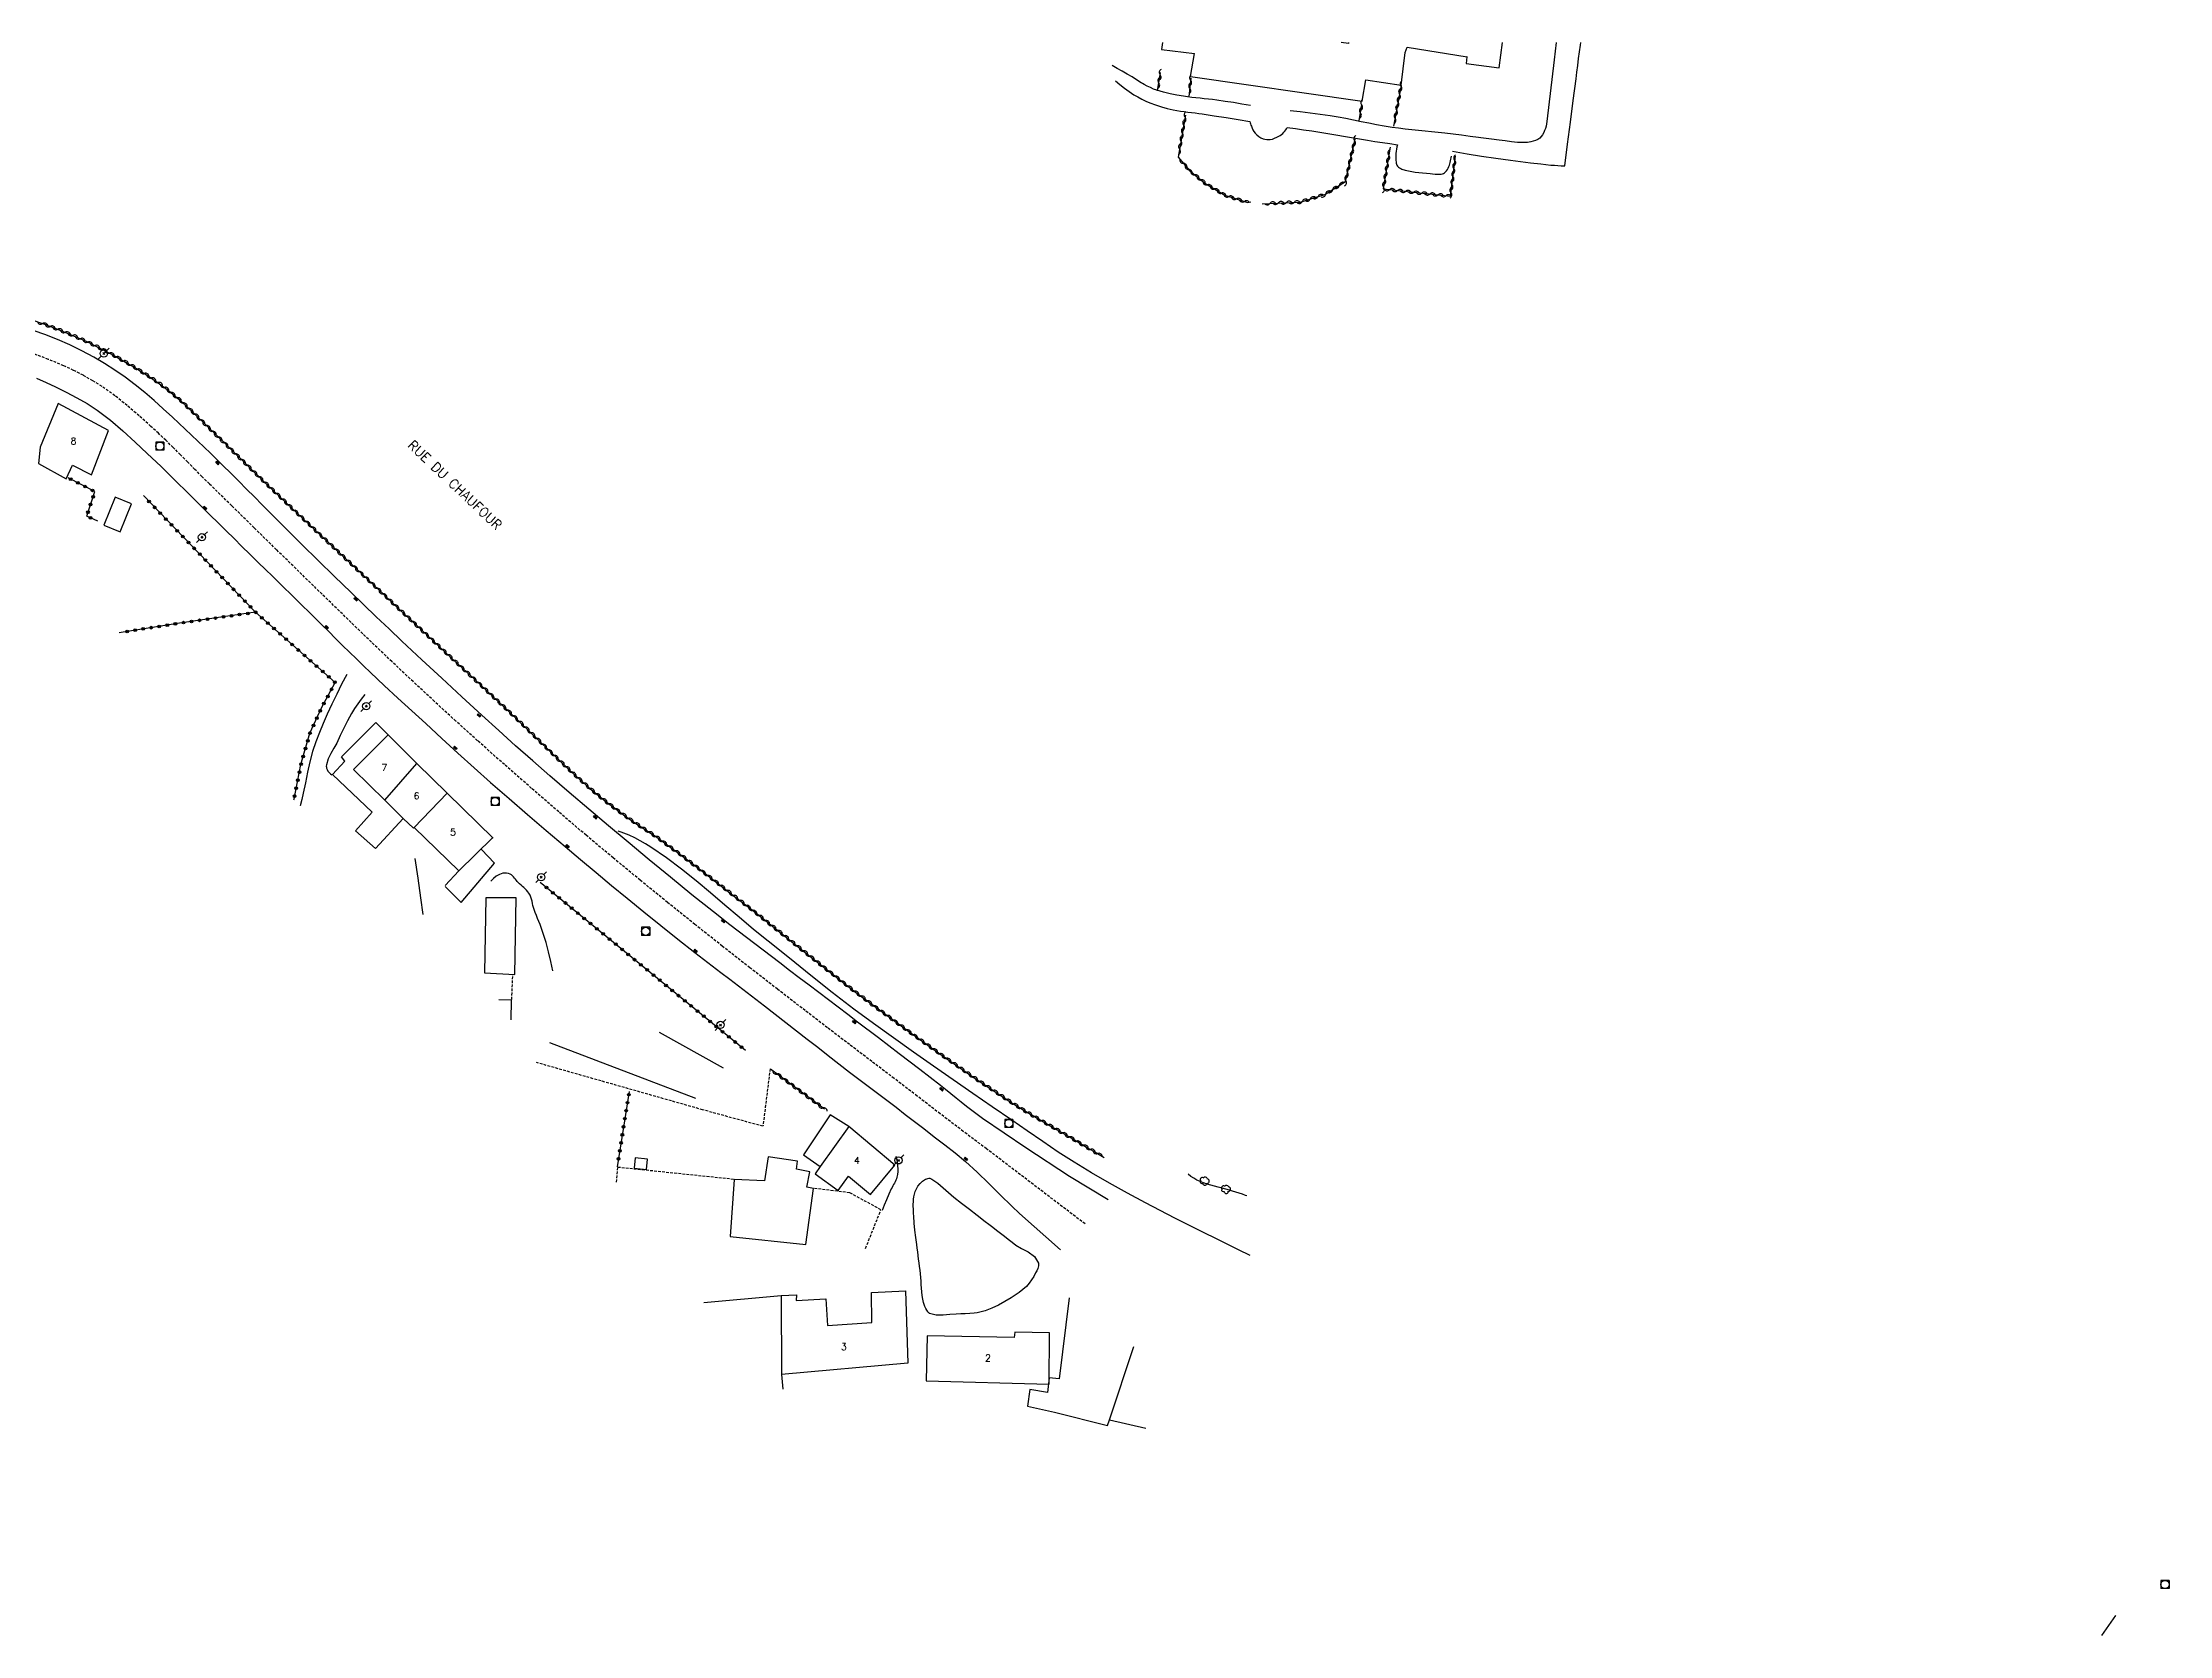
# Model space of a CAD drawing. Header units: millimetres. Extents: x 173000 to 174000, y 130000 to 131001.
# Drawn here: x 173579.5 to 173972.1, y 130705.9 to 131000 of the extents above; entities that cross this region are included whole.
import ezdxf
from ezdxf.enums import TextEntityAlignment as Align

# ---------------------------------------------------------------- set-up
doc = ezdxf.new("R2010")
doc.units = ezdxf.units.MM
doc.linetypes.add('DASHED', pattern=[0.75, 0.5, -0.25])
doc.layers.get('0').update_dxf_attribs({"linetype": 'CONTINUOUS'})
for name, color, linetype in [('W0001', 6, 'DASHED'), ('W0008', 7, 'CONTINUOUS'), ('W0014', 7, 'CONTINUOUS'), ('W0017', 7, 'CONTINUOUS'), ('W0101', 7, 'CONTINUOUS'), ('W0104', 1, 'CONTINUOUS'), ('W0112', 1, 'DASHED'), ('W0300', 7, 'CONTINUOUS'), ('W0310', 3, 'CONTINUOUS'), ('W0323', 7, 'CONTINUOUS'), ('W0333', 7, 'CONTINUOUS'), ('W0401', 7, 'CONTINUOUS'), ('W0420', 7, 'CONTINUOUS'), ('W0473', 7, 'CONTINUOUS'), ('W0989', 7, 'CONTINUOUS'), ('W0991', 7, 'CONTINUOUS'), ('W1102', 7, 'CONTINUOUS')]:
    doc.layers.add(name, color=color, linetype=linetype)
doc.styles.get("Standard").update_dxf_attribs({"font": 'romans.shx', "width": 0.85})

# ---------------------------------------------------------------- blocks, each defined once
blk = doc.blocks.new('T401')
for p, q in [((-0.3, 0.3), (0, 0.3)), ((-0.3, -0.25), (-0.3, 0.3)), ((-0.3, 0.15), (0, 0.15)), ((-0.3, 0), (0, 0)), ((0, 0.3), (0, -0.25)), ((-0.3, -0.15), (0, -0.15)), ((-0.3, -0.25), (-0.3, -0.3)), ((-0.3, -0.3), (0, -0.3)), ((0, -0.3), (0, -0.25))]:
    blk.add_line(p, q)
blk = doc.blocks.new('T473')
for p, q in [((-0.166667, 0.166667), (0.166667, -0.166667)), ((-0.166667, -0.166667), (0.166667, 0.166667)), ((0.500001, 0.500001), (1.000002, 1.000002)), ((-1.000002, -1.000002), (-0.500001, -0.500001))]:
    blk.add_line(p, q)
blk.add_ellipse((0, 0), major_axis=(0.471405, 0.471405), ratio=1, start_param=5.4977871438, end_param=11.780972451)
blk = doc.blocks.new('T420')
for p, q in [((0.75, 0.75), (-0.75, 0.75)), ((-0.75, 0.75), (-0.75, -0.75)), ((0.75, 0.75), (0.75, -0.75)), ((0.75, -0.75), (-0.75, -0.75))]:
    blk.add_line(p, q)
blk.add_ellipse((0, 0), major_axis=(-0.53, 0.53), ratio=1, start_param=3.926991, end_param=10.210176)
blk = doc.blocks.new('T300')
for p, q in [((-0.8, 0.51), (-0.86, 0.34)), ((-0.86, 0.34), (-0.86, 0.17)), ((-0.86, 0.17), (-0.74, 0.06)), ((-0.69, 0.63), (-0.8, 0.51)), ((-0.8, -0.06), (-0.74, 0.06)), ((-0.74, 0.06), (-0.69, 0.11)), ((-0.57, 0.69), (-0.69, 0.63)), ((-0.46, 0.69), (-0.57, 0.69)), ((-0.29, 0.63), (-0.46, 0.69)), ((-0.29, 0.63), (-0.17, 0.74)), ((-0.23, 0.57), (-0.29, 0.63)), ((-0.17, 0.74), (-0.06, 0.8)), ((-0.06, 0.8), (0.06, 0.8)), ((0.06, 0.8), (0.23, 0.74)), ((0.23, 0.74), (0.34, 0.63)), ((0.34, 0.63), (0.4, 0.51)), ((0.46, 0.46), (0.34, 0.46)), ((0.4, 0.51), (0.4, 0.46)), ((0.57, 0.4), (0.46, 0.46)), ((0.57, 0.4), (0.69, 0.29)), ((0.69, 0.29), (0.74, 0.17)), ((0.74, 0.06), (0.69, -0.17)), ((0.74, 0.17), (0.74, 0.06)), ((-0.8, -0.17), (-0.8, -0.06)), ((-0.8, -0.23), (-0.8, -0.17)), ((-0.74, -0.34), (-0.8, -0.23)), ((-0.69, -0.4), (-0.74, -0.34)), ((-0.51, -0.46), (-0.69, -0.4)), ((-0.4, -0.46), (-0.51, -0.46)), ((-0.4, -0.46), (-0.34, -0.46)), ((-0.34, -0.46), (-0.34, -0.4)), ((-0.34, -0.51), (-0.34, -0.46)), ((-0.29, -0.63), (-0.34, -0.51)), ((-0.17, -0.74), (-0.29, -0.63)), ((-0.06, -0.8), (-0.17, -0.74)), ((0.06, -0.8), (-0.06, -0.8)), ((0.17, -0.74), (0.06, -0.8)), ((0.23, -0.69), (0.17, -0.74)), ((0.29, -0.46), (0.23, -0.46)), ((0.29, -0.63), (0.23, -0.69)), ((0.46, -0.4), (0.29, -0.46)), ((0.34, -0.51), (0.29, -0.63)), ((0.34, -0.51), (0.34, -0.46)), ((0.57, -0.34), (0.46, -0.4)), ((0.63, -0.29), (0.57, -0.34)), ((0.69, -0.17), (0.63, -0.29))]:
    blk.add_line(p, q)
blk = doc.blocks.new('t323o')
at = {"color": 0, "linetype": 'Continuous'}
for radius in [0.25, 0.15]:
    blk.add_circle((0, 0), radius, dxfattribs=at)
blk = doc.blocks.new('t310o')
at = {"color": 0, "linetype": 'Continuous'}
for centre, start, end in [((-0.5, 0.38), 216.8699, 323.1304), ((0.5, -0.37), 36.8699, 143.1303)]:
    blk.add_arc(centre, 0.625, start, end, dxfattribs=at)

msp = doc.modelspace()

# ---------------------------------------------------------------- linework, layer by layer
at = {"layer": 'W0001'}
for points in [[(173753.75, 130795.75), (173749.46, 130798.97), (173745.2, 130802.22), (173740.95, 130805.49), (173736.69, 130808.75), (173732.58, 130811.88), (173728.47, 130815), (173724.37, 130818.12), (173720.28, 130821.27), (173715.17, 130825.22), (173710.06, 130829.18), (173704.98, 130833.17), (173699.92, 130837.19), (173694.86, 130841.25), (173689.83, 130845.35), (173684.82, 130849.48), (173679.84, 130853.64), (173674.78, 130857.96), (173669.75, 130862.31), (173664.75, 130866.7), (173659.79, 130871.13), (173659.77, 130871.11), (173655.79, 130874.72), (173651.83, 130878.36), (173647.9, 130882.02), (173643.99, 130885.7), (173639.67, 130889.82), (173635.38, 130893.98), (173631.1, 130898.15), (173626.83, 130902.32), (173622.69, 130906.36), (173618.56, 130910.41), (173614.43, 130914.47), (173610.3, 130918.52), (173608.96, 130919.85), (173607.62, 130921.2), (173606.29, 130922.54), (173604.96, 130923.89), (173603.62, 130925.23), (173602.26, 130926.56), (173600.89, 130927.86), (173599.49, 130929.14), (173597.32, 130931.07), (173595.12, 130932.97), (173592.85, 130934.8), (173590.48, 130936.5), (173588.78, 130937.57), (173587.03, 130938.56), (173585.23, 130939.48), (173583.41, 130940.32), (173580.58, 130941.51), (173577.71, 130942.6)], [(173771.94, 130781.89), (173753.75, 130795.75)]]:
    msp.add_lwpolyline(points, dxfattribs=at)
at = {"layer": 'W0008'}
msp.add_lwpolyline([(173776.19, 130786.37), (173776.19, 130786.37), (173776.19, 130786.37), (173776.19, 130786.37), (173776.19, 130786.37), (173776.19, 130786.37), (173769.09, 130790.66), (173760.98, 130795.91), (173753.01, 130801.35), (173752, 130802.07), (173751.02, 130802.82), (173750.04, 130803.58), (173749.08, 130804.35), (173748.12, 130805.13), (173747.16, 130805.91), (173746.2, 130806.68), (173745.23, 130807.45), (173741.42, 130810.39), (173737.61, 130813.32), (173733.79, 130816.24), (173729.96, 130819.16), (173728.17, 130820.53), (173726.38, 130821.89), (173724.58, 130823.25), (173722.79, 130824.62), (173720.99, 130825.98), (173719.19, 130827.34), (173717.4, 130828.7), (173715.61, 130830.07), (173712.53, 130832.41), (173709.45, 130834.75), (173706.38, 130837.11), (173703.33, 130839.5), (173699.36, 130842.67), (173695.41, 130845.88), (173691.48, 130849.11), (173687.57, 130852.36), (173683.94, 130855.4), (173680.32, 130858.45), (173676.73, 130861.52), (173673.14, 130864.62), (173669.98, 130867.39), (173666.83, 130870.17), (173663.7, 130872.98), (173660.58, 130875.8), (173656.87, 130879.2), (173653.18, 130882.62), (173649.5, 130886.05), (173645.83, 130889.5), (173643.46, 130891.74), (173641.1, 130893.99), (173638.75, 130896.25), (173636.4, 130898.51), (173633.39, 130901.45), (173630.38, 130904.39), (173627.39, 130907.34), (173624.4, 130910.3), (173622.95, 130911.75), (173621.5, 130913.2), (173620.05, 130914.66), (173618.61, 130916.11), (173617.16, 130917.57), (173615.72, 130919.02), (173614.26, 130920.47), (173612.8, 130921.9), (173610.49, 130924.16), (173608.17, 130926.4), (173605.83, 130928.63), (173603.46, 130930.82), (173601.78, 130932.36), (173600.1, 130933.9), (173598.38, 130935.39), (173596.6, 130936.82), (173594.75, 130938.19), (173592.86, 130939.5), (173590.93, 130940.75), (173588.94, 130941.91), (173586.75, 130943.08), (173584.51, 130944.16), (173582.24, 130945.15), (173579.93, 130946.07), (173577.93, 130946.77)], dxfattribs=at)
at = {"layer": 'W0014'}
for points in [[(173578.39, 130938.01), (173580.17, 130937.24), (173581.91, 130936.43), (173583.88, 130935.45), (173585.83, 130934.43), (173587.73, 130933.33), (173589.57, 130932.13), (173592.02, 130930.28), (173594.34, 130928.29), (173596.6, 130926.22), (173598.84, 130924.15), (173601.41, 130921.71), (173603.93, 130919.23), (173606.43, 130916.72), (173608.95, 130914.22), (173610.42, 130912.77), (173611.89, 130911.32), (173613.37, 130909.87), (173614.84, 130908.42), (173616.31, 130906.97), (173617.79, 130905.52), (173619.26, 130904.07), (173620.74, 130902.62), (173621.86, 130901.52), (173622.99, 130900.41), (173624.12, 130899.3), (173625.25, 130898.2), (173626.38, 130897.09), (173627.51, 130895.99), (173628.64, 130894.88), (173629.77, 130893.77), (173631.05, 130892.51), (173632.33, 130891.25), (173633.6, 130889.98), (173634.88, 130888.71), (173636.15, 130887.45), (173637.43, 130886.19), (173638.72, 130884.93), (173640.02, 130883.69), (173642.55, 130881.31), (173645.09, 130878.95), (173647.66, 130876.6), (173650.22, 130874.26), (173653.2, 130871.53), (173656.18, 130868.8), (173659.18, 130866.09), (173662.2, 130863.4), (173665.61, 130860.41), (173669.04, 130857.45), (173672.49, 130854.5), (173675.95, 130851.57), (173678.8, 130849.16), (173681.66, 130846.77), (173684.53, 130844.39), (173687.41, 130842.02), (173690.52, 130839.49), (173693.64, 130836.98), (173696.77, 130834.48), (173699.92, 130832), (173701.52, 130830.76), (173703.12, 130829.52), (173704.73, 130828.28), (173706.34, 130827.05), (173707.96, 130825.83), (173709.57, 130824.6), (173711.18, 130823.37), (173712.78, 130822.13), (173714.75, 130820.61), (173716.71, 130819.09), (173718.67, 130817.56), (173720.62, 130816.03), (173722.58, 130814.51), (173724.54, 130812.98), (173726.5, 130811.46), (173728.47, 130809.94), (173730.18, 130808.63), (173731.89, 130807.32), (173733.61, 130806.02), (173735.33, 130804.72), (173737.04, 130803.42), (173738.76, 130802.11), (173740.47, 130800.8), (173742.17, 130799.48), (173744.11, 130798), (173746.06, 130796.52), (173747.98, 130795.01), (173749.85, 130793.44), (173752.05, 130791.44), (173754.18, 130789.37), (173756.28, 130787.28), (173758.4, 130785.2), (173759.81, 130783.83), (173759.81, 130783.83), (173759.81, 130783.83), (173759.81, 130783.83), (173767.43, 130777.12), (173767.43, 130777.12), (173767.43, 130777.12)], [(173959.62, 130705.91), (173962.2, 130709.63), (173962.2, 130709.63), (173962.2, 130709.63)]]:
    msp.add_lwpolyline(points, dxfattribs=at)
at = {"layer": 'W0017'}
for points in [[(173858.9, 131000), (173858.55, 130996.79), (173857.15, 130985.4)], [(173860.49, 130977.23), (173861, 130981.25), (173861.52, 130985.27), (173862.04, 130989.29), (173862.56, 130993.31), (173862.73, 130994.55), (173862.89, 130995.79), (173863.05, 130997.03), (173863.22, 130998.28), (173863.38, 130999.52), (173863.44, 131000)], [(173802.45, 130988.37), (173800.9, 130988.64), (173799.35, 130988.9), (173797.8, 130989.14), (173796.24, 130989.37), (173795.47, 130989.47), (173794.71, 130989.55), (173793.94, 130989.63), (173793.17, 130989.71), (173792.4, 130989.79), (173791.63, 130989.87), (173790.87, 130989.97), (173790.1, 130990.09), (173788.87, 130990.31), (173787.63, 130990.55), (173786.41, 130990.83), (173785.2, 130991.19), (173784.59, 130991.42), (173784, 130991.68), (173783.41, 130991.96), (173782.84, 130992.26), (173782.56, 130992.42), (173782.28, 130992.59), (173782, 130992.76), (173781.72, 130992.94), (173781.45, 130993.12), (173781.18, 130993.3), (173780.9, 130993.47), (173780.62, 130993.64), (173779.71, 130994.18), (173778.8, 130994.71), (173777.88, 130995.23), (173776.96, 130995.74)], [(173777.54, 130992.92), (173778.35, 130992.23), (173779.19, 130991.58), (173780.06, 130990.96), (173780.95, 130990.37), (173781.66, 130989.95), (173782.39, 130989.55), (173783.13, 130989.18), (173783.89, 130988.86), (173784.95, 130988.47), (173786.03, 130988.14), (173787.11, 130987.85), (173788.21, 130987.6), (173788.88, 130987.46), (173789.55, 130987.35), (173790.22, 130987.25), (173790.89, 130987.17), (173791.56, 130987.09), (173792.24, 130987.01), (173792.91, 130986.92), (173793.58, 130986.82), (173795.78, 130986.48), (173797.97, 130986.13), (173800.17, 130985.77), (173802.36, 130985.4)], [(173857.15, 130985.42), (173857.11, 130984.99), (173857.04, 130984.57), (173856.92, 130984.15), (173856.77, 130983.74), (173856.6, 130983.36), (173856.4, 130982.99), (173856.16, 130982.65), (173855.86, 130982.34), (173855.5, 130982.09), (173855.09, 130981.9), (173854.67, 130981.76), (173854.25, 130981.64), (173853.92, 130981.58), (173853.58, 130981.54), (173853.24, 130981.53), (173852.9, 130981.53), (173851.77, 130981.57), (173850.64, 130981.69), (173849.51, 130981.83), (173848.39, 130981.97), (173847.91, 130982.03), (173847.43, 130982.09), (173846.95, 130982.15), (173846.47, 130982.22), (173845.99, 130982.29), (173845.5, 130982.35), (173845.02, 130982.42), (173844.54, 130982.48), (173843, 130982.68), (173841.45, 130982.88), (173839.9, 130983.07), (173838.35, 130983.25), (173837.14, 130983.39), (173835.91, 130983.51), (173834.69, 130983.63), (173833.47, 130983.75), (173832.25, 130983.88), (173831.03, 130984.01), (173829.81, 130984.16), (173828.6, 130984.33), (173827.17, 130984.55), (173825.74, 130984.81), (173824.32, 130985.09), (173822.9, 130985.38), (173821.48, 130985.67), (173820.06, 130985.95), (173818.63, 130986.21), (173817.2, 130986.45), (173815.35, 130986.73), (173813.5, 130986.98), (173811.64, 130987.21), (173809.78, 130987.41)], [(173802.36, 130985.4), (173802.41, 130985.18), (173802.48, 130984.96), (173802.55, 130984.75), (173802.64, 130984.54), (173802.78, 130984.21), (173802.93, 130983.88), (173803.12, 130983.57), (173803.34, 130983.28), (173803.66, 130982.95), (173804.02, 130982.66), (173804.41, 130982.42), (173804.83, 130982.23), (173805.14, 130982.14), (173805.46, 130982.09), (173805.78, 130982.08), (173806.09, 130982.11), (173806.51, 130982.19), (173806.92, 130982.33), (173807.31, 130982.5), (173807.68, 130982.69), (173807.94, 130982.85), (173808.19, 130983.03), (173808.42, 130983.23), (173808.64, 130983.44), (173808.82, 130983.64), (173808.98, 130983.86), (173809.13, 130984.09), (173809.27, 130984.33)], [(173809.27, 130984.33), (173810.77, 130984.13), (173812.27, 130983.91), (173813.77, 130983.69), (173815.27, 130983.46), (173816.37, 130983.29), (173817.47, 130983.1), (173818.57, 130982.91), (173819.67, 130982.72), (173820.77, 130982.53), (173821.87, 130982.34), (173822.97, 130982.15), (173824.07, 130981.97), (173825.45, 130981.75), (173826.83, 130981.54), (173828.22, 130981.33), (173829.6, 130981.13)], [(173829.6, 130981.13), (173829.5, 130980.74), (173829.42, 130980.34), (173829.36, 130979.94), (173829.32, 130979.54), (173829.29, 130979.13), (173829.28, 130978.73), (173829.29, 130978.31), (173829.34, 130977.91), (173829.38, 130977.71), (173829.44, 130977.52), (173829.51, 130977.33), (173829.62, 130977.16), (173829.8, 130976.99), (173830, 130976.85), (173830.22, 130976.74), (173830.44, 130976.65), (173831.03, 130976.44), (173831.63, 130976.3), (173832.24, 130976.19), (173832.85, 130976.09), (173833.54, 130975.99), (173834.24, 130975.92), (173834.95, 130975.86), (173835.65, 130975.81), (173836.1, 130975.76), (173836.56, 130975.7), (173837.03, 130975.67), (173837.49, 130975.69), (173837.69, 130975.72), (173837.89, 130975.76), (173838.08, 130975.82), (173838.26, 130975.92), (173838.49, 130976.11), (173838.68, 130976.34), (173838.84, 130976.58), (173838.99, 130976.83), (173839.1, 130977.09), (173839.19, 130977.35), (173839.27, 130977.62), (173839.34, 130977.88), (173839.4, 130978.17), (173839.46, 130978.45), (173839.51, 130978.74), (173839.55, 130979.03)], [(173839.78, 130979.94), (173842.45, 130979.48), (173845.12, 130979.04), (173847.79, 130978.64), (173850.47, 130978.26), (173852.33, 130978.01), (173854.19, 130977.79), (173856.05, 130977.58), (173857.92, 130977.39), (173858.56, 130977.34), (173859.2, 130977.29), (173859.84, 130977.24), (173860.49, 130977.21)], [(173635.68, 130883.34), (173634.71, 130881.54), (173633.79, 130879.71), (173632.9, 130877.87), (173632.06, 130876.01), (173631.32, 130874.31), (173630.6, 130872.61), (173629.94, 130870.88), (173629.35, 130869.12), (173628.83, 130867.21), (173628.41, 130865.27), (173628.03, 130863.33), (173627.62, 130861.4), (173627.35, 130860.24), (173627.07, 130859.08), (173627.07, 130859.07)], [(173638.99, 130879.63), (173638.33, 130878.79), (173637.7, 130877.92), (173637.11, 130877.03), (173636.54, 130876.13), (173635.79, 130874.79), (173635.1, 130873.42), (173634.45, 130872.04), (173633.79, 130870.66), (173633.27, 130869.71), (173632.69, 130868.75), (173632.19, 130867.73), (173631.89, 130866.65), (173631.88, 130866.43), (173631.89, 130866.22), (173631.93, 130866.01), (173632.01, 130865.81), (173632.18, 130865.51), (173632.39, 130865.24), (173632.64, 130865), (173632.92, 130864.8)], [(173736.99, 130794.4), (173737.12, 130793.96), (173737.22, 130793.51), (173737.3, 130793.06), (173737.34, 130792.6), (173737.36, 130792.08), (173737.35, 130791.56), (173737.31, 130791.03), (173737.2, 130790.52), (173737.11, 130790.23), (173737, 130789.95), (173736.87, 130789.68), (173736.73, 130789.42), (173736.59, 130789.16), (173736.44, 130788.9), (173736.3, 130788.64), (173736.17, 130788.37), (173735.73, 130787.38), (173735.3, 130786.37), (173734.88, 130785.37), (173734.47, 130784.36)], [(173801.78, 130787.09), (173801.58, 130787.15), (173800.98, 130787.36), (173800.38, 130787.56), (173799.78, 130787.75), (173799.18, 130787.95), (173798.57, 130788.14), (173797.9, 130788.34), (173797.22, 130788.51), (173796.53, 130788.68), (173795.85, 130788.85), (173795.16, 130789.03), (173794.49, 130789.23), (173793.82, 130789.46), (173793.16, 130789.73), (173792.58, 130790), (173792.02, 130790.32), (173791.48, 130790.67), (173790.96, 130791.06)]]:
    msp.add_lwpolyline(points, dxfattribs=at)
msp.add_lwpolyline([(173763.32, 130774.65), (173763.37, 130774.14), (173763.23, 130773.66), (173763.02, 130773.23), (173762.81, 130772.85), (173762.46, 130772.18), (173762.06, 130771.54), (173761.61, 130770.94), (173761.11, 130770.37), (173760.46, 130769.77), (173759.76, 130769.22), (173759.03, 130768.72), (173758.28, 130768.25), (173757.13, 130767.56), (173755.96, 130766.92), (173754.75, 130766.34), (173753.5, 130765.85), (173753, 130765.7), (173752.5, 130765.58), (173752, 130765.5), (173751.49, 130765.42), (173750.66, 130765.34), (173749.83, 130765.3), (173749, 130765.27), (173748.17, 130765.26), (173747, 130765.17), (173745.76, 130765.02), (173744.47, 130765.02), (173743.25, 130765.35), (173743.08, 130765.47), (173742.94, 130765.61), (173742.83, 130765.78), (173742.73, 130765.94), (173742.54, 130766.28), (173742.36, 130766.63), (173742.22, 130766.99), (173742.1, 130767.36), (173741.96, 130768.02), (173741.85, 130768.68), (173741.78, 130769.35), (173741.74, 130770.02), (173741.71, 130770.69), (173741.67, 130771.35), (173741.63, 130772.02), (173741.57, 130772.69), (173741.49, 130773.36), (173741.4, 130774.04), (173741.31, 130774.72), (173741.22, 130775.39), (173741.13, 130776.07), (173741.04, 130776.75), (173740.95, 130777.42), (173740.87, 130778.1), (173740.7, 130779.41), (173740.54, 130780.72), (173740.4, 130782.04), (173740.31, 130783.35), (173740.28, 130783.79), (173740.26, 130784.23), (173740.24, 130784.67), (173740.23, 130785.11), (173740.23, 130785.55), (173740.25, 130786), (173740.29, 130786.44), (173740.35, 130786.88), (173740.46, 130787.39), (173740.6, 130787.89), (173740.8, 130788.39), (173741.08, 130788.84), (173741.48, 130789.33), (173741.94, 130789.78), (173742.51, 130790.14), (173743.15, 130790.33), (173743.29, 130790.33), (173743.42, 130790.28), (173743.54, 130790.21), (173743.64, 130790.15), (173744.2, 130789.8), (173744.74, 130789.41), (173745.25, 130789), (173745.74, 130788.57), (173746.23, 130788.14), (173746.71, 130787.7), (173747.2, 130787.27), (173747.71, 130786.86), (173749.14, 130785.73), (173750.58, 130784.61), (173752.03, 130783.49), (173753.47, 130782.37), (173754.18, 130781.82), (173754.9, 130781.27), (173755.61, 130780.72), (173756.32, 130780.17), (173757.04, 130779.62), (173757.75, 130779.07), (173758.46, 130778.52), (173759.17, 130777.96), (173760.2, 130777.33), (173761.43, 130776.71), (173762.59, 130775.85)], close=True, dxfattribs=at)
at = {"layer": 'W0101'}
for points in [[(173786.26, 131000), (173786.06, 130998.73)], [(173786.06, 130998.73), (173792.16, 130997.97)], [(173820.59, 131000), (173820.57, 130999.83), (173819.23, 131000)], [(173831.05, 130998.17), (173831.37, 130999.17), (173842.44, 130997.38), (173842.42, 130997.35), (173842.28, 130996.12), (173848.39, 130995.32), (173848.99, 131000)], [(173791.39, 130993.71), (173792.16, 130997.97)], [(173830.28, 130992.15), (173831.05, 130998.17)], [(173791.39, 130993.71), (173823.06, 130989.18), (173823.74, 130993.1), (173823.76, 130993.1), (173830.28, 130992.15)], [(173582.36, 130933.37), (173579.07, 130925.29), (173578.74, 130922.26), (173583.87, 130919.48), (173585.02, 130921.95), (173588.52, 130920.18), (173591.65, 130928.35)], [(173591.65, 130928.35), (173582.36, 130933.37)], [(173642.65, 130860.11), (173636.87, 130865.76), (173643.31, 130872.18)], [(173643.31, 130872.16), (173648.59, 130866.92)], [(173654.16, 130861.4), (173648.59, 130866.92)], [(173662.66, 130853.11), (173654.16, 130861.4)], [(173646.09, 130856.75), (173642.65, 130860.11)], [(173648.11, 130855.09), (173647.96, 130854.93), (173646.09, 130856.75)], [(173648.11, 130855.09), (173656.35, 130847.06), (173662.53, 130853.15)], [(173728.31, 130799.9), (173723.05, 130792.5)], [(173736.83, 130792.76), (173728.31, 130799.9)], [(173723.05, 130792.5), (173722.1, 130791.13), (173726.35, 130788.05), (173728.26, 130790.71), (173732.32, 130787.32), (173736.83, 130792.76)], [(173715.86, 130768.69), (173718.67, 130768.81), (173718.62, 130767.76), (173724.06, 130768.04), (173724.38, 130763.16), (173732.58, 130763.72), (173732.51, 130769.23), (173738.79, 130769.51), (173739.21, 130756.18)], [(173715.86, 130768.69), (173715.89, 130754.08)], [(173776.42, 130745.75), (173780.94, 130759.26)], [(173739.21, 130756.18), (173715.89, 130754.08)], [(173776.42, 130745.75), (173776.42, 130745.75), (173783.13, 130744.2)]]:
    msp.add_lwpolyline(points, dxfattribs=at)
msp.add_lwpolyline([(173765.35, 130761.78), (173758.96, 130761.92), (173758.86, 130760.9), (173742.78, 130761.22), (173742.62, 130752.91), (173765.31, 130752.33)], close=True, dxfattribs=at)
at = {"layer": 'W0104'}
for points in [[(173592.89, 130916.07), (173590.81, 130910.91), (173593.84, 130909.69), (173595.91, 130914.85), (173592.89, 130916.07)], [(173666.68, 130827.94), (173666.93, 130842.09), (173661.33, 130842.09), (173661.05, 130828.22)], [(173688.69, 130792.2), (173690.98, 130791.94), (173691.19, 130793.83), (173688.9, 130794.09), (173688.69, 130792.2)], [(173706.43, 130779.57), (173720.39, 130778.12), (173721.82, 130788.44), (173720.56, 130788.7), (173721.14, 130791.48), (173718.67, 130792.01), (173718.85, 130793.46), (173713.44, 130794.3), (173712.74, 130789.87), (173707.18, 130790.1)]]:
    msp.add_lwpolyline(points, close=True, dxfattribs=at)
for points in [[(173646.09, 130856.75), (173640.95, 130851.19), (173637.29, 130854.49), (173640.34, 130857.89), (173640.37, 130857.92), (173632.99, 130864.87), (173635.28, 130867.3), (173634.67, 130868.1), (173641, 130874.44), (173643.31, 130872.18), (173643.31, 130872.16)], [(173653.84, 130844.17), (173656.8, 130841.23), (173662.9, 130848.49), (173660.51, 130851.03)], [(173656.35, 130847.06), (173656.34, 130847.06), (173653.83, 130844.37)], [(173665.98, 130819.57), (173666.09, 130823.2), (173663.75, 130823.29)], [(173728.31, 130799.9), (173724.9, 130802.03), (173719.95, 130794.65), (173723.05, 130792.5)], [(173701.55, 130767.41), (173715.86, 130768.69)], [(173769.03, 130768.22), (173769.03, 130768.22), (173767.13, 130753.31), (173765.33, 130753.47), (173765, 130750.76), (173761.74, 130751.3), (173761.34, 130748.22), (173766.31, 130747.17), (173776.09, 130744.69), (173776.42, 130745.75)], [(173715.89, 130754.08), (173716.12, 130751.39)]]:
    msp.add_lwpolyline(points, dxfattribs=at)
at = {"layer": 'W0112'}
for points in [[(173666.12, 130823.34), (173666.3, 130827.87)], [(173713.79, 130810.55), (173712.48, 130799.91), (173701.34, 130802.96), (173670.7, 130811.67)], [(173707.06, 130790.12), (173685.61, 130792.34), (173685.36, 130789.44)], [(173731.41, 130777.38), (173734.26, 130784.52), (173728.45, 130787.65), (173721.82, 130788.47)]]:
    msp.add_lwpolyline(points, dxfattribs=at)
at = {"layer": 'W0300'}
for points in [[(173648.21, 130849.35), (173648.77, 130845.71), (173649.28, 130842.07), (173649.67, 130838.99)], [(173673.7, 130828.62), (173673.33, 130830.36), (173672.91, 130832.1), (173672.45, 130833.82), (173671.93, 130835.53), (173671.74, 130836.09), (173671.54, 130836.64), (173671.33, 130837.19), (173671.11, 130837.74), (173670.88, 130838.29), (173670.66, 130838.84), (173670.45, 130839.39), (173670.25, 130839.94), (173670.13, 130840.31), (173670.03, 130840.69), (173669.94, 130841.07), (173669.85, 130841.45), (173669.75, 130841.83), (173669.63, 130842.21), (173669.48, 130842.58), (173669.29, 130842.93), (173669.09, 130843.22), (173668.86, 130843.5), (173668.61, 130843.75), (173668.35, 130843.99), (173668.09, 130844.21), (173667.82, 130844.44), (173667.56, 130844.67), (173667.31, 130844.91), (173667.13, 130845.11), (173666.96, 130845.32), (173666.8, 130845.54), (173666.64, 130845.75), (173666.46, 130845.96), (173666.27, 130846.16), (173666.05, 130846.33), (173665.81, 130846.48), (173665.49, 130846.6), (173665.16, 130846.66), (173664.82, 130846.67), (173664.48, 130846.62), (173663.85, 130846.41), (173663.25, 130846.1), (173662.72, 130845.69), (173662.27, 130845.19)], [(173700.08, 130805.02), (173673.12, 130815.31)], [(173705.2, 130810.64), (173693.38, 130817.25)]]:
    msp.add_lwpolyline(points, dxfattribs=at)
at = {"layer": 'W0310'}
for points in [[(173785.29, 130991.1), (173785.88, 130994.44)], [(173791.46, 130993.43), (173791.11, 130990.05)], [(173830.28, 130992.05), (173828.88, 130984.56)], [(173822.53, 130985.52), (173823.02, 130988.53)], [(173790.45, 130986.61), (173789.12, 130978.84)], [(173804.6, 130970.25), (173811.63, 130970.55), (173816.18, 130971.93), (173820.01, 130974.34), (173821.78, 130982.16)], [(173828.25, 130980.68), (173826.96, 130972.96), (173839.38, 130971.63), (173840.29, 130979.05)], [(173789.12, 130978.84), (173791.13, 130976.46), (173794.05, 130974.06), (173797.76, 130971.79), (173801.94, 130970.48), (173802.54, 130970.58)], [(173577.14, 130948.9), (173579.86, 130947.98), (173582.55, 130946.97), (173585.21, 130945.88), (173587.67, 130944.78), (173590.09, 130943.6), (173592.47, 130942.34), (173594.82, 130941.02), (173596.87, 130939.81), (173598.88, 130938.54), (173600.85, 130937.2), (173602.76, 130935.77), (173605.16, 130933.74), (173607.44, 130931.58), (173609.67, 130929.37), (173611.91, 130927.18), (173613.01, 130926.13), (173614.1, 130925.06), (173615.19, 130924), (173616.28, 130922.93), (173617.37, 130921.87), (173618.45, 130920.8), (173619.55, 130919.74), (173620.64, 130918.68), (173624.61, 130914.91), (173628.59, 130911.15), (173632.58, 130907.4), (173636.56, 130903.65), (173639.55, 130900.84), (173642.54, 130898.03), (173645.52, 130895.22), (173648.52, 130892.42), (173650.65, 130890.42), (173652.79, 130888.43), (173654.93, 130886.43), (173657.08, 130884.44), (173659.22, 130882.45), (173661.36, 130880.45), (173663.49, 130878.45), (173665.63, 130876.45), (173667.49, 130874.68), (173669.33, 130872.89), (173671.17, 130871.1), (173673.01, 130869.3), (173674.85, 130867.51), (173676.72, 130865.75), (173678.62, 130864.01), (173680.54, 130862.31), (173682.12, 130860.99), (173683.73, 130859.71), (173685.36, 130858.46), (173687.01, 130857.24), (173687.8, 130856.68), (173688.59, 130856.13), (173689.4, 130855.59), (173690.21, 130855.06), (173691.01, 130854.53), (173691.82, 130854), (173692.62, 130853.45), (173693.41, 130852.9), (173696.91, 130850.32), (173700.38, 130847.69), (173703.81, 130845.03), (173707.25, 130842.37), (173710.46, 130839.87), (173713.65, 130837.34), (173716.82, 130834.79), (173719.99, 130832.25), (173723.17, 130829.71), (173726.37, 130827.19), (173729.59, 130824.7), (173732.84, 130822.25), (173739.18, 130817.58), (173745.57, 130812.99), (173752.04, 130808.5), (173758.61, 130804.15), (173761.26, 130802.5), (173763.95, 130800.91), (173766.65, 130799.35), (173769.35, 130797.78), (173770.88, 130796.87), (173772.4, 130795.97), (173773.93, 130795.07), (173775.46, 130794.16)], [(173723.85, 130803.08), (173713.9, 130810.46)]]:
    msp.add_lwpolyline(points, dxfattribs=at)
at = {"layer": 'W0323'}
for points in [[(173589.71, 130911.66), (173587.66, 130912.57), (173589.13, 130917.1), (173584.22, 130919.62)], [(173618.82, 130894.82), (173598.11, 130916.35)], [(173625.9, 130860.16), (173625.92, 130860.32), (173627.2, 130866.74), (173628.86, 130872.51), (173631.08, 130877.27), (173633.53, 130881.82), (173618.82, 130894.82), (173604.79, 130892.79), (173593.64, 130891.04)], [(173709.23, 130813.94), (173671.37, 130844.94)], [(173687.8, 130806.37), (173685.56, 130792.44)]]:
    msp.add_lwpolyline(points, dxfattribs=at)
at = {"layer": 'W0333'}
msp.add_lwpolyline([(173802.39, 130776.05), (173800.29, 130777.09), (173798.17, 130778.14), (173796.06, 130779.19), (173793.95, 130780.25), (173791.22, 130781.61), (173788.49, 130782.98), (173785.77, 130784.36), (173783.07, 130785.78), (173779.74, 130787.59), (173776.43, 130789.43), (173773.15, 130791.31), (173769.91, 130793.27), (173766.99, 130795.15), (173764.12, 130797.1), (173761.27, 130799.08), (173758.42, 130801.05), (173754.8, 130803.52), (173751.19, 130806), (173747.59, 130808.48), (173743.99, 130810.99), (173740.29, 130813.6), (173736.59, 130816.22), (173732.91, 130818.87), (173729.26, 130821.57), (173725.26, 130824.64), (173721.3, 130827.77), (173717.36, 130830.93), (173713.41, 130834.08), (173710.73, 130836.27), (173708.07, 130838.5), (173705.44, 130840.75), (173702.81, 130843.01), (173700.14, 130845.23), (173697.43, 130847.4), (173694.65, 130849.49), (173691.8, 130851.47), (173690.82, 130852.08), (173689.82, 130852.64), (173688.8, 130853.16), (173687.76, 130853.64), (173687.27, 130853.86), (173686.78, 130854.05), (173686.28, 130854.23), (173685.77, 130854.39)], dxfattribs=at)
at = {"layer": 'W1102'}
for points in [[(173642.65, 130860.11), (173648.59, 130866.92)], [(173654.16, 130861.4), (173648.11, 130855.09)]]:
    msp.add_lwpolyline(points, dxfattribs=at)

# ---------------------------------------------------------------- block references
at = {"layer": 'W0300'}
for p in [(173794.07, 130789.77), (173798.01, 130788.26)]:
    msp.add_blockref('T300', p, dxfattribs=at)
at = {"layer": 'W0310'}
for p, rotation in [((173785.81, 130994.05), 80.08306602602313), ((173785.55, 130992.57), 80.08306602602313), ((173791.26, 130991.54), 264.093455217288), ((173791.41, 130993.03), 264.093455217288), ((173829.98, 130990.46), 259.4122720062624), ((173830.25, 130991.93), 259.4122720062624), ((173790.39, 130986.23), 260.2863423041293), ((173822.77, 130987), 80.75346483591848), ((173823.01, 130988.48), 80.75346483591848), ((173829.15, 130986.03), 259.4122720062624), ((173829.43, 130987.51), 259.4122720062624), ((173829.7, 130988.98), 259.4122720062624), ((173789.88, 130983.28), 260.2863423041293), ((173790.13, 130984.75), 260.2863423041293), ((173789.37, 130980.32), 260.2863423041293), ((173789.63, 130981.8), 260.2863423041293), ((173821.04, 130978.91), 77.21750573499887), ((173821.38, 130980.37), 77.21750573499887), ((173821.71, 130981.83), 77.21750573499887), ((173828, 130979.21), 260.5653394009945), ((173840.19, 130978.25), 83.0076644836429), ((173790.09, 130977.69), 310.1350765966655), ((173791.05, 130976.55), 310.1350765966655), ((173792.2, 130975.58), 320.5110732545313), ((173793.36, 130974.62), 320.5110732545313), ((173820.05, 130974.52), 77.21750573499887), ((173820.38, 130975.98), 77.21750573499887), ((173820.71, 130977.45), 77.21750573499887), ((173827.26, 130974.77), 260.5653394009945), ((173827.51, 130976.25), 260.5653394009945), ((173827.75, 130977.73), 260.5653394009945), ((173839.83, 130975.28), 83.0076644836429), ((173840.01, 130976.77), 83.0076644836429), ((173794.56, 130973.74), 328.6137711868423), ((173795.84, 130972.96), 328.6137711868423), ((173797.12, 130972.18), 328.6137711868423), ((173798.48, 130971.57), 342.6273429345512), ((173799.91, 130971.12), 342.6273429345512), ((173812.07, 130970.69), 16.83351535668004), ((173813.51, 130971.12), 16.83351535668004), ((173814.94, 130971.56), 16.83351535668004), ((173816.36, 130972.04), 32.13041632318007), ((173817.63, 130972.84), 32.13041632318007), ((173818.9, 130973.64), 32.13041632318007), ((173827.02, 130973.29), 260.5653394009945), ((173828.12, 130972.83), 353.884089846617), ((173829.61, 130972.67), 353.884089846617), ((173831.11, 130972.51), 353.884089846617), ((173832.6, 130972.35), 353.884089846617), ((173834.09, 130972.19), 353.884089846617), ((173835.58, 130972.03), 353.884089846617), ((173837.07, 130971.87), 353.884089846617), ((173838.56, 130971.71), 353.884089846617), ((173839.46, 130972.3), 83.0076644836429), ((173839.65, 130973.79), 83.0076644836429), ((173801.34, 130970.67), 342.6273429345512), ((173806.1, 130970.31), 2.472624438253455), ((173807.6, 130970.38), 2.472624438253455), ((173809.09, 130970.44), 2.472624438253455), ((173810.59, 130970.51), 2.472624438253455), ((173579.5, 130948.1), 341.2696215780635), ((173580.91, 130947.59), 339.4405919050653), ((173582.31, 130947.06), 339.4405919050653), ((173583.7, 130946.5), 337.6711191412678), ((173585.09, 130945.93), 337.6711191412678), ((173586.46, 130945.32), 335.8630946538621), ((173587.83, 130944.7), 334.031721474515), ((173589.18, 130944.04), 334.031721474515), ((173590.52, 130943.37), 332.2966359417604), ((173591.85, 130942.67), 332.2966359417604), ((173593.16, 130941.96), 330.6578666266579), ((173594.47, 130941.22), 330.6578666266579), ((173595.77, 130940.46), 329.2718305742105), ((173597.05, 130939.69), 327.8410709995313), ((173598.32, 130938.89), 327.8410709995313), ((173599.58, 130938.07), 325.7898567490196), ((173600.82, 130937.23), 325.7898567490196), ((173602.02, 130936.33), 323.1195861332985), ((173603.2, 130935.4), 319.7177259986941), ((173604.34, 130934.43), 319.7177259986941), ((173605.47, 130933.45), 316.5829821018012), ((173606.56, 130932.41), 316.5829821018012), ((173607.64, 130931.38), 315.2380879111096), ((173608.71, 130930.32), 315.2380879111096), ((173609.77, 130929.27), 315.6906962184786), ((173610.85, 130928.22), 315.6906962184786), ((173611.92, 130927.17), 316.134154144118), ((173613, 130926.13), 316.134154144118), ((173614.08, 130925.09), 315.8531077350161), ((173615.15, 130924.04), 315.6562885187089), ((173616.22, 130922.99), 315.5436989745992), ((173617.29, 130921.94), 315.5332456411751), ((173618.36, 130920.89), 315.624929267023), ((173619.44, 130919.84), 315.8008445573665), ((173620.52, 130918.8), 316.0609892973325), ((173621.6, 130917.77), 316.3769785105013), ((173622.69, 130916.73), 316.3769785105013), ((173623.78, 130915.7), 316.3769785105013), ((173624.86, 130914.66), 316.6522785423451), ((173625.95, 130913.63), 316.6522785423451), ((173627.05, 130912.6), 316.6522785423451), ((173628.14, 130911.57), 316.6522785423451), ((173629.23, 130910.55), 316.7787556418435), ((173630.32, 130909.52), 316.7787556418435), ((173631.41, 130908.49), 316.7787556418435), ((173632.51, 130907.46), 316.7787556418435), ((173633.6, 130906.44), 316.7564048359738), ((173634.69, 130905.41), 316.7564048359738), ((173635.79, 130904.38), 316.7564048359738), ((173636.88, 130903.35), 316.7288833432421), ((173637.97, 130902.32), 316.7288833432421), ((173639.06, 130901.3), 316.7288833432421), ((173640.15, 130900.27), 316.7617707799022), ((173641.25, 130899.24), 316.7617707799022), ((173642.34, 130898.21), 316.7617707799022), ((173643.43, 130897.19), 316.8041452766996), ((173644.53, 130896.16), 316.8041452766996), ((173645.62, 130895.13), 316.8560068276776), ((173646.72, 130894.11), 316.8560068276776), ((173647.81, 130893.08), 316.8560068276776), ((173648.9, 130892.06), 316.9282939993759), ((173650, 130891.03), 316.9282939993759), ((173651.1, 130890.01), 317.0049035072023), ((173652.19, 130888.99), 317.0049035072023), ((173653.29, 130887.96), 317.052123283964), ((173654.39, 130886.94), 317.052123283964), ((173655.49, 130885.92), 317.0699532572784), ((173656.59, 130884.9), 317.0699532572784), ((173657.68, 130883.88), 317.0530909525222), ((173658.78, 130882.85), 317.0530909525222), ((173659.88, 130881.83), 317.0015365128988), ((173660.98, 130880.81), 317.0015365128988), ((173662.07, 130879.78), 316.9205926510588), ((173663.17, 130878.76), 316.9205926510588), ((173664.26, 130877.73), 316.8102594917082), ((173665.36, 130876.71), 316.8102594917082), ((173666.44, 130875.68), 316.4284459490881), ((173667.53, 130874.64), 315.8978191135013), ((173668.61, 130873.6), 315.8978191135013), ((173669.68, 130872.55), 315.6339440341611), ((173670.76, 130871.5), 315.6339440341611), ((173671.83, 130870.45), 315.6368540478267), ((173672.9, 130869.4), 315.6368540478267), ((173673.98, 130868.36), 315.9462941079752), ((173675.06, 130867.32), 316.5620545170982), ((173676.15, 130866.29), 316.5620545170982), ((173677.24, 130865.27), 317.4440390430378), ((173678.35, 130864.25), 317.4440390430378), ((173679.47, 130863.25), 318.592136753054), ((173680.6, 130862.26), 320.0232682456233), ((173681.74, 130861.3), 320.0232682456233), ((173682.91, 130860.36), 321.4984155422998), ((173684.09, 130859.43), 322.6624857028622), ((173685.28, 130858.52), 322.6624857028622), ((173686.49, 130857.63), 323.5152786174023), ((173687.7, 130856.75), 324.4654720623502), ((173688.94, 130855.9), 326.2511484067841), ((173690.19, 130855.07), 326.6782358829949), ((173691.44, 130854.25), 326.4052285668273), ((173692.69, 130853.41), 324.8245438234734), ((173693.91, 130852.53), 323.7210401651297), ((173695.11, 130851.64), 323.7210401651297), ((173696.32, 130850.76), 323.7210401651297), ((173697.53, 130849.86), 322.7730399326634), ((173698.72, 130848.95), 322.7730399326634), ((173699.91, 130848.04), 322.7730399326634), ((173701.1, 130847.13), 322.2710757895234), ((173702.29, 130846.21), 322.2710757895234), ((173703.48, 130845.29), 322.2710757895234), ((173704.66, 130844.38), 322.2153250690405), ((173705.85, 130843.46), 322.2153250690405), ((173707.03, 130842.54), 322.2153250690405), ((173708.22, 130841.62), 322.0213340536237), ((173709.4, 130840.69), 322.0213340536237), ((173710.58, 130839.77), 321.5797232021932), ((173711.76, 130838.84), 321.5797232021932), ((173712.93, 130837.9), 321.5797232021932), ((173714.1, 130836.97), 321.3205147382827), ((173715.27, 130836.03), 321.3205147382827), ((173716.45, 130835.09), 321.3205147382827), ((173717.62, 130834.16), 321.2437239745914), ((173718.79, 130833.22), 321.2437239745914), ((173719.96, 130832.28), 321.2437239745914), ((173721.13, 130831.34), 321.380424875912), ((173722.3, 130830.41), 321.380424875912), ((173723.47, 130829.47), 321.7305732412681), ((173724.65, 130828.54), 321.7305732412681), ((173725.83, 130827.61), 321.7305732412681), ((173727.01, 130826.69), 322.2630212266818), ((173728.2, 130825.77), 322.2630212266818), ((173729.38, 130824.85), 322.2630212266818), ((173730.58, 130823.95), 322.977737421317), ((173731.78, 130823.05), 322.977737421317), ((173732.97, 130822.14), 323.6561831146746), ((173734.18, 130821.25), 323.6561831146746), ((173735.39, 130820.37), 323.6561831146746), ((173736.6, 130819.48), 323.6561831146746), ((173737.81, 130818.59), 323.6561831146746), ((173739.02, 130817.7), 323.6561831146746), ((173740.23, 130816.82), 324.3314030672501), ((173741.45, 130815.95), 324.3314030672501), ((173742.67, 130815.07), 324.3314030672501), ((173743.89, 130814.2), 324.3314030672501), ((173715.11, 130809.56), 143.4321545096097), ((173745.11, 130813.32), 324.3314030672501), ((173746.33, 130812.46), 325.2685484081217), ((173747.57, 130811.61), 325.2685484081217), ((173748.8, 130810.75), 325.2685484081217), ((173750.03, 130809.9), 325.2685484081217), ((173716.31, 130808.67), 143.4321545096097), ((173717.52, 130807.78), 143.4321545096097), ((173718.72, 130806.88), 143.4321545096097), ((173719.93, 130805.99), 143.4321545096097), ((173751.27, 130809.04), 325.2685484081217), ((173752.51, 130808.2), 326.467505046075), ((173753.76, 130807.37), 326.467505046075), ((173755.01, 130806.54), 326.467505046075), ((173756.26, 130805.71), 326.467505046075), ((173721.13, 130805.09), 143.4321545096097), ((173722.34, 130804.2), 143.4321545096097), ((173723.54, 130803.31), 143.4321545096097), ((173757.51, 130804.88), 326.467505046075), ((173758.76, 130804.06), 328.0297116567968), ((173760.03, 130803.26), 328.0297116567968), ((173761.31, 130802.47), 329.4778144748701), ((173762.6, 130801.71), 329.4778144748701), ((173763.89, 130800.95), 329.4778144748701), ((173765.19, 130800.2), 330.0356939107669), ((173766.49, 130799.45), 330.0356939107669), ((173767.78, 130798.69), 329.7025650626452), ((173769.08, 130797.94), 329.7025650626452), ((173770.37, 130797.17), 329.3610819557217), ((173771.66, 130796.41), 329.3809601827436), ((173772.95, 130795.65), 329.4008360337148), ((173774.24, 130794.88), 329.4207095079432)]:
    msp.add_blockref('t310o', p, dxfattribs=dict(at, rotation=rotation))
at = {"layer": 'W0323'}
for p, rotation in [((173584.69, 130919.38), 152.7834777995053), ((173586.02, 130918.69), 152.7834777995053), ((173587.36, 130918.01), 152.7834777995053), ((173588.69, 130917.32), 152.7834777995053), ((173588.82, 130916.14), 72.00878443805306), ((173587.89, 130913.28), 72.00878443805306), ((173588.34, 130912.26), 156.0975363362014), ((173588.35, 130914.71), 72.00878443805306), ((173599.15, 130915.27), 133.8911872247715), ((173600.19, 130914.19), 133.8911872247715), ((173601.23, 130913.11), 133.8911872247715), ((173602.27, 130912.02), 133.8911872247715), ((173603.31, 130910.94), 133.8911872247715), ((173604.35, 130909.86), 133.8911872247715), ((173605.39, 130908.78), 133.8911872247715), ((173606.43, 130907.7), 133.8911872247715), ((173607.47, 130906.62), 133.8911872247715), ((173608.51, 130905.54), 133.8911872247715), ((173609.55, 130904.46), 133.8911872247715), ((173610.59, 130903.38), 133.8911872247715), ((173611.63, 130902.3), 133.8911872247715), ((173612.67, 130901.22), 133.8911872247715), ((173613.71, 130900.13), 133.8911872247715), ((173614.75, 130899.05), 133.8911872247715), ((173615.79, 130897.97), 133.8911872247715), ((173616.83, 130896.89), 133.8911872247715), ((173602.53, 130892.44), 188.9332057144063), ((173604.01, 130892.67), 188.9332057144063), ((173605.49, 130892.9), 188.2364387903475), ((173606.98, 130893.11), 188.2364387903475), ((173608.46, 130893.33), 188.2364387903475), ((173609.94, 130893.54), 188.2364387903475), ((173611.43, 130893.75), 188.2364387903475), ((173612.91, 130893.97), 188.2364387903475), ((173614.4, 130894.18), 188.2364387903475), ((173615.88, 130894.4), 188.2364387903475), ((173617.37, 130894.61), 188.2364387903475), ((173617.87, 130895.81), 133.8911872247715), ((173618.84, 130894.8), 138.518825428253), ((173619.97, 130893.81), 138.518825428253), ((173621.09, 130892.82), 138.518825428253), ((173595.12, 130891.27), 188.9332057144063), ((173596.6, 130891.51), 188.9332057144063), ((173598.08, 130891.74), 188.9332057144063), ((173599.56, 130891.97), 188.9332057144063), ((173601.04, 130892.21), 188.9332057144063), ((173622.22, 130891.82), 138.518825428253), ((173623.34, 130890.83), 138.518825428253), ((173624.46, 130889.84), 138.518825428253), ((173625.59, 130888.84), 138.518825428253), ((173626.71, 130887.85), 138.518825428253), ((173627.83, 130886.86), 138.518825428253), ((173628.96, 130885.86), 138.518825428253), ((173630.08, 130884.87), 138.518825428253), ((173631.21, 130883.88), 138.518825428253), ((173632.33, 130882.88), 138.518825428253), ((173632.86, 130880.59), 61.69884343190734), ((173633.45, 130881.89), 138.518825428253), ((173631.44, 130877.95), 61.69884343190734), ((173632.15, 130879.27), 61.69884343190734), ((173629.5, 130873.89), 65.02884302275365), ((173630.14, 130875.25), 65.02884302275365), ((173630.77, 130876.61), 65.02884302275365), ((173628.04, 130869.65), 73.9623215121066), ((173628.45, 130871.09), 73.9623215121066), ((173628.87, 130872.53), 65.02884302275365), ((173626.91, 130865.29), 78.68966247319918), ((173627.21, 130866.76), 73.9623215121066), ((173627.62, 130868.21), 73.9623215121066), ((173626.32, 130862.35), 78.68966247319918), ((173626.62, 130863.82), 78.68966247319918), ((173626.03, 130860.88), 78.68966247319918), ((173672.53, 130843.99), 140.6909532543233), ((173673.69, 130843.04), 140.6909532543233), ((173674.85, 130842.09), 140.6909532543233), ((173676.01, 130841.14), 140.6909532543233), ((173677.17, 130840.19), 140.6909532543233), ((173678.33, 130839.24), 140.6909532543233), ((173679.49, 130838.29), 140.6909532543233), ((173680.65, 130837.34), 140.6909532543233), ((173681.82, 130836.38), 140.6909532543233), ((173682.98, 130835.43), 140.6909532543233), ((173684.14, 130834.48), 140.6909532543233), ((173685.3, 130833.53), 140.6909532543233), ((173686.46, 130832.58), 140.6909532543233), ((173687.62, 130831.63), 140.6909532543233), ((173688.78, 130830.68), 140.6909532543233), ((173689.94, 130829.73), 140.6909532543233), ((173691.1, 130828.78), 140.6909532543233), ((173692.26, 130827.83), 140.6909532543233), ((173693.42, 130826.88), 140.6909532543233), ((173694.58, 130825.93), 140.6909532543233), ((173695.74, 130824.98), 140.6909532543233), ((173696.9, 130824.03), 140.6909532543233), ((173698.06, 130823.08), 140.6909532543233), ((173699.22, 130822.13), 140.6909532543233), ((173700.39, 130821.18), 140.6909532543233), ((173701.55, 130820.23), 140.6909532543233), ((173702.71, 130819.28), 140.6909532543233), ((173703.87, 130818.33), 140.6909532543233), ((173705.03, 130817.38), 140.6909532543233), ((173706.19, 130816.43), 140.6909532543233), ((173707.35, 130815.48), 140.6909532543233), ((173708.51, 130814.53), 140.6909532543233), ((173687.23, 130802.8), 260.8644033576545), ((173687.47, 130804.28), 260.8644033576545), ((173687.71, 130805.76), 260.8644033576545), ((173686.52, 130798.36), 260.8644033576545), ((173686.75, 130799.84), 260.8644033576545), ((173686.99, 130801.32), 260.8644033576545), ((173686.04, 130795.4), 260.8644033576545), ((173686.28, 130796.88), 260.8644033576545), ((173685.8, 130793.92), 260.8644033576545)]:
    msp.add_blockref('t323o', p, dxfattribs=dict(at, rotation=rotation))
at = {"layer": 'W0401'}
for p, rotation in [((173611.89, 130922.49), 45.6972886617876), ((173609.37, 130913.94), 225.4895056558138), ((173637.4, 130897.35), 45.99636898516413), ((173631.85, 130891.95), 225.2551618653907), ((173660.16, 130875.89), 47.6943540128293), ((173655.59, 130869.66), 227.6214809033416), ((173681.64, 130857.1), 49.79384488066448), ((173676.3, 130851.54), 229.7536883773012), ((173705.27, 130837.93), 52.05920006230428), ((173699.94, 130832.21), 231.9005534372196), ((173729.45, 130819.28), 52.65804372797432), ((173745.54, 130806.88), 51.89699672989482), ((173749.83, 130793.79), 229.1443398806877)]:
    msp.add_blockref('T401', p, dxfattribs=dict(at, rotation=rotation))
at = {"layer": 'W0420'}
for p in [(173601.15, 130925.48), (173663.04, 130859.88), (173690.82, 130835.9), (173757.86, 130800.44), (173971.28, 130715.33)]:
    msp.add_blockref('T420', p, dxfattribs=at)
at = {"layer": 'W0473'}
for p in [(173590.81, 130942.59), (173608.92, 130908.67), (173639.25, 130877.48), (173671.53, 130845.92), (173704.64, 130818.63), (173737.5, 130793.63)]:
    msp.add_blockref('T473', p, dxfattribs=at)

# ---------------------------------------------------------------- texts
at = {"layer": 'W0989'}
msp.add_text('RUE DU CHAUFOUR ', height=1.75, rotation=316.6639, dxfattribs=at).set_placement((173646.77, 130925.48))
at = {"layer": 'W0991'}
for s, p in [('8', (173585.22, 130926.42)), ('7', (173642.59, 130866.15)), ('6', (173648.54, 130860.92)), ('5', (173655.26, 130854.23)), ('4', (173729.82, 130793.61)), ('3', (173727.42, 130759.24)), ('2', (173754.01, 130757.13))]:
    msp.add_text(s, height=1.25, dxfattribs=at).set_placement(p, align=Align.MIDDLE_CENTER)

doc.saveas('drawing.dxf')
